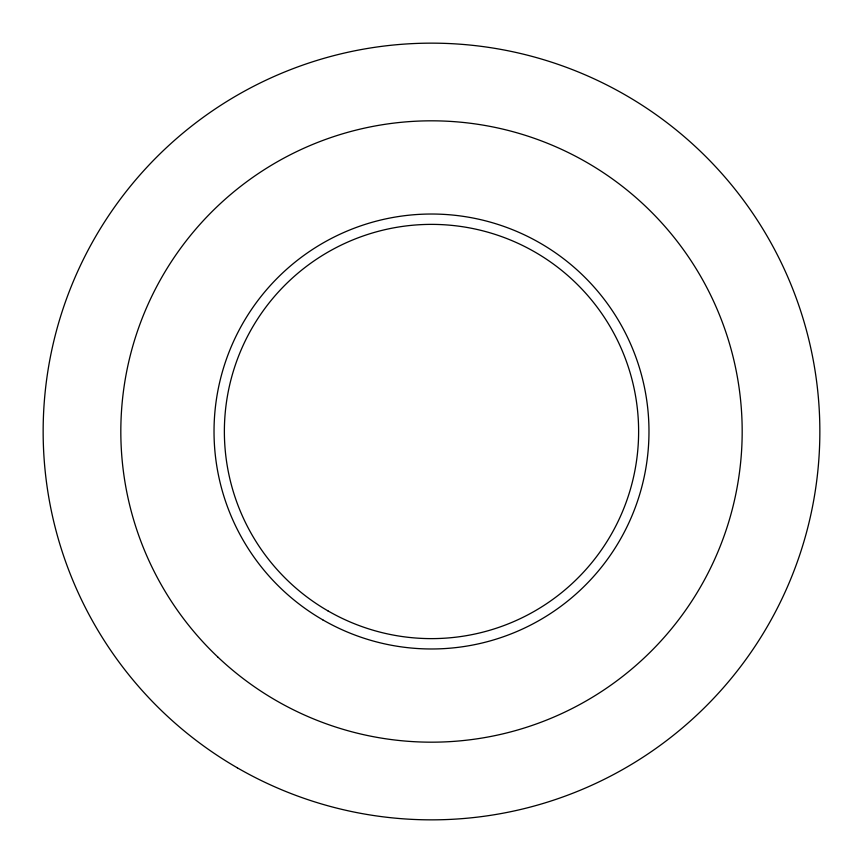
<?xml version="1.0" encoding="UTF-8"?>
<svg xmlns="http://www.w3.org/2000/svg" width="863" height="863" viewBox="0 0 863 863"><rect width="100%" height="100%" fill="white"/><g stroke="black" fill="none" stroke-linecap="round" stroke-linejoin="round"><path stroke-width="1.29" d="M237.325 767.822A388.35 388.35 0 0 0 819.85 431.5A388.35 388.35 0 0 0 237.325 95.178A388.35 388.35 0 0 0 237.325 767.822M217.67 656.883A310.68 310.68 0 0 0 733.604 503.992A310.68 310.68 0 0 0 343.226 133.625A310.68 310.68 0 0 0 217.67 656.883M327.94 610.875A207.12 207.12 0 0 0 638.62 431.5A207.12 207.12 0 0 0 327.94 252.125A207.12 207.12 0 0 0 327.94 610.875M322.762 619.839A217.476 217.476 0 0 0 648.976 431.5A217.476 217.476 0 0 0 322.762 243.161A217.476 217.476 0 0 0 322.762 619.839"/></g></svg>
